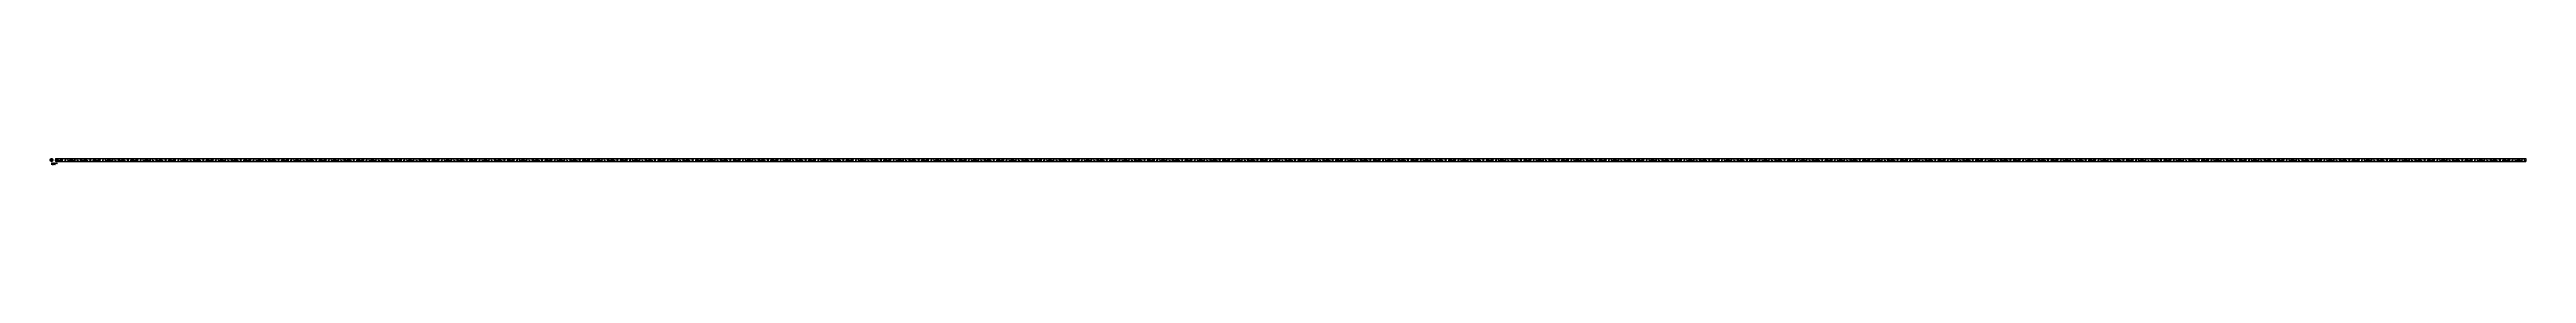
# Model space of a CAD drawing. Extents: x -8 to 10018, y -20 to 8.
import ezdxf

# ---------------------------------------------------------------- set-up
doc = ezdxf.new("R2010")
doc.units = 0
doc.linetypes.add('CENTER', pattern=[50.8, 31.75, -6.35, 6.35, -6.35])
doc.linetypes.add('DASHED', pattern=[19.05, 12.7, -6.35])
doc.layers.get('0').update_dxf_attribs({"linetype": 'CONTINUOUS'})
doc.layers.add('CENTER', color=1, linetype='CENTER')
doc.styles.get("Standard").update_dxf_attribs({"font": 'txt.shx', "height": 3, "bigfont": 'bigfont.shx'})

msp = doc.modelspace()

# ---------------------------------------------------------------- linework, layer by layer
at = {"color": 7, "linetype": 'CONTINUOUS'}
for p, q in [((16, 6), (16, -6)), ((16, 6), (10016, 6)), ((10016, 6), (10016, -6)), ((16, -6), (10016, -6))]:
    msp.add_line(p, q, dxfattribs=at)
at = {"color": 3, "linetype": 'DASHED'}
for p, q in [((16, 4.5), (10016, 4.5)), ((16, -4.5), (10016, -4.5))]:
    msp.add_line(p, q, dxfattribs=at)
at = {"color": 7, "linetype": 'CONTINUOUS'}
for radius in [6, 4.5]:
    msp.add_circle((0, 0), radius, dxfattribs=at)
at = {"layer": 'CENTER', "color": 1, "linetype": 'CENTER'}
for p, q in [((8, 0), (-8, 0)), ((0, 8), (0, -8)), ((14, 0), (10018, 0))]:
    msp.add_line(p, q, dxfattribs=at)

# ---------------------------------------------------------------- texts
at = {"color": 7, "linetype": 'CONTINUOUS'}
for s, p in [('PUTC12-10', (0, -15)), ('PUTC12', (0, -20))]:
    msp.add_text(s, height=3, dxfattribs=at).set_placement(p)

doc.saveas('drawing.dxf')
